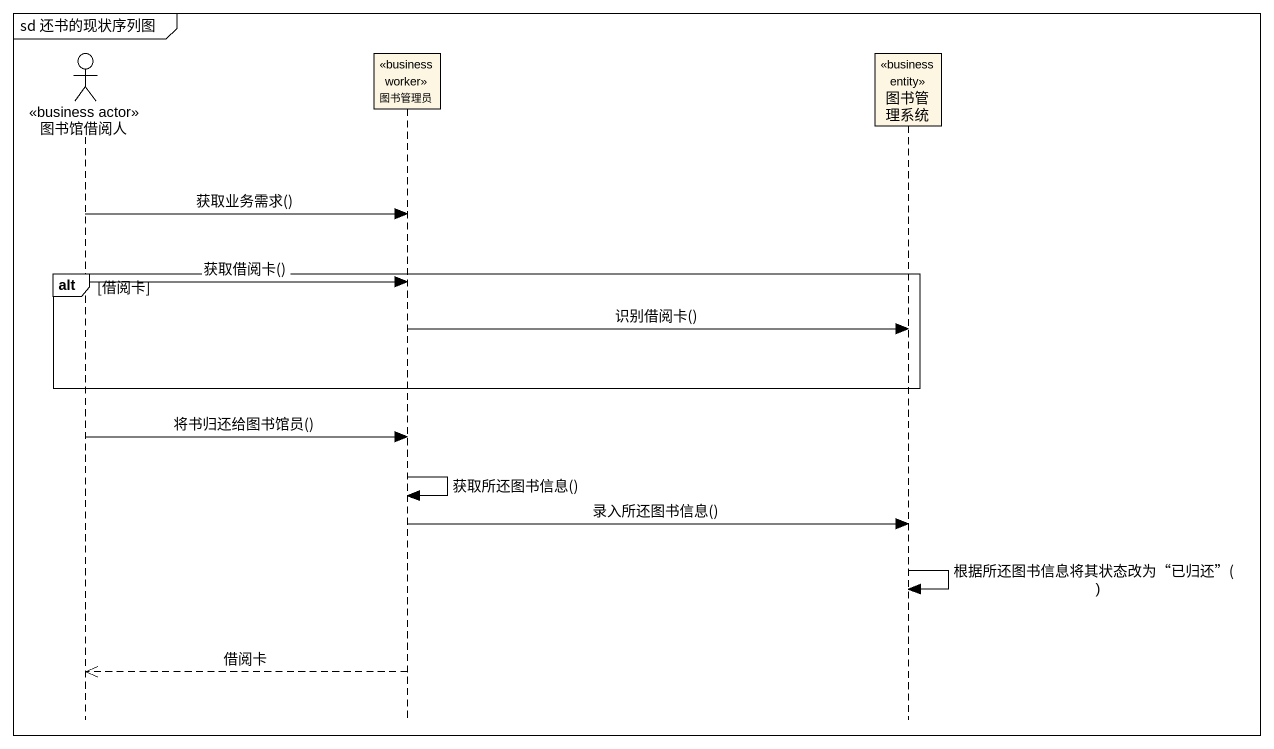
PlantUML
@startuml
mainframe sd 还书的现状序列图
hide footbox
actor 图书馆借阅人 <<business actor>>
participant 图书管理员 <<business worker>>
participant 图书管理系统 <<business entity>>

图书馆借阅人 -> 图书管理员 : 获取业务需求()
alt 借阅卡
  图书馆借阅人 -> 图书管理员 : 获取借阅卡()
  图书管理员 -> 图书管理系统 : 识别借阅卡()
end
图书馆借阅人 -> 图书管理员 : 将书归还给图书馆员()
图书管理员 -> 图书管理员 : 获取所还图书信息()
图书管理员 -> 图书管理系统 : 录入所还图书信息()
图书管理系统 -> 图书管理系统 : 根据所还图书信息将其状态改为“已归还”()
图书管理员 -->> 图书馆借阅人 : 借阅卡
@enduml
